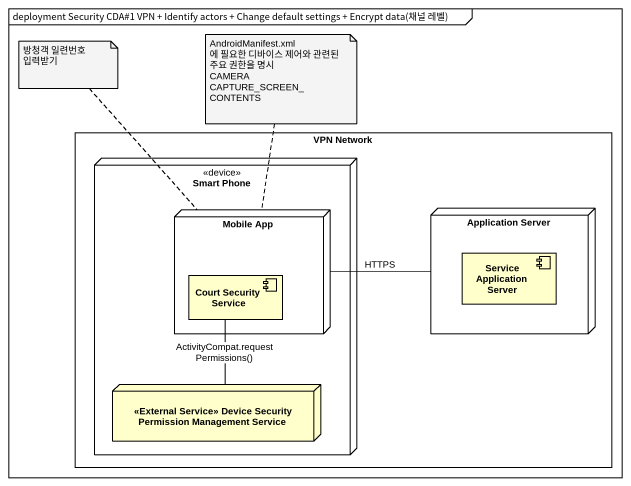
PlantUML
@startuml
mainframe deployment Security CDA#1 VPN + Identify actors + Change default settings + Encrypt data(채널 레벨)
rectangle "VPN Network" as VPN_Network {
  node "Smart Phone" as Smart_Phone <<device>> {
    node "Mobile App" as Mobile_App {
      component "Court Security Service" as Court_Security_Service
    }
    node "<<External Service>> Device Security Permission Management Service" as External_Service_Device
  }
  node "Application Server" as Application_Server {
    component "Service Application Server" as Service_Application_Server
  }
}
Mobile_App -right- Application_Server : HTTPS
Court_Security_Service -- External_Service_Device : ActivityCompat.requestPermissions()
note top of Mobile_App : 방청객 일련번호 입력받기
note top of Mobile_App
  AndroidManifest.xml
  에 필요한 디바이스 제어와 관련된 주요 권한을 명시
  CAMERA
  CAPTURE_SCREEN_CONTENTS
end note
@enduml
